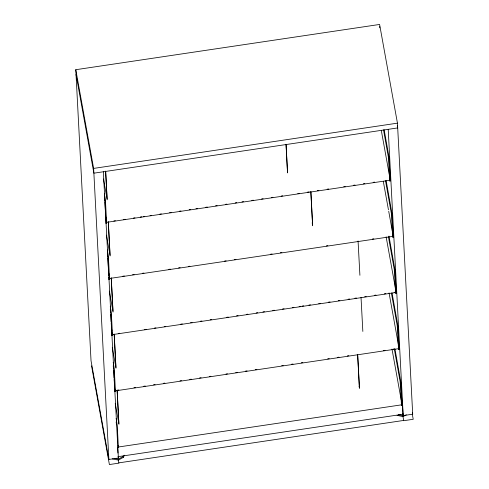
<?xml version="1.0" encoding="UTF-8"?>
<svg xmlns="http://www.w3.org/2000/svg" width="489" height="489" viewBox="0 0 489 489"><rect width="100%" height="100%" fill="white"/><g stroke="black" fill="none" stroke-linecap="round" stroke-linejoin="round"><path stroke-width="0.73" d="M104.383 193.821L105.471 200.979L106.626 223.082L105.979 223.186L105.398 211.743M107.323 249.958L108.393 256.792L109.567 279.262L108.919 279.329L108.815 277.031M110.263 306.102L111.358 313.26L112.507 335.362L111.859 335.466L111.241 323.266M114.817 391.597L115.453 391.542L114.805 391.61L114.181 379.403M115.453 391.542L114.279 369.073L113.21 362.239M116.15 418.382L117.244 425.54L118.393 447.643L117.733 447.692M390.35 180.857L389.69 180.869L390.35 180.82L389.036 157.213L384.158 129.793M386.151 180.679L392.025 213.76L393.29 236.957L392.661 237.092L391.347 213.448L385.521 180.777M388.462 236.914L394.287 269.586L395.601 293.235L396.237 293.1L394.971 269.897L388.957 236.071M398.541 349.335L399.177 349.28L398.529 349.342L397.233 325.729L391.402 293.058M399.177 349.28L397.863 325.631L392.037 292.96M394.978 349.103L400.852 382.178L402.117 405.381L401.487 405.515L400.173 381.866L394.348 349.195M389.788 180.258L106.388 222.373M392.563 232.892L392.74 236.395L109.334 278.51M395.503 289.03L395.68 292.532L112.274 334.653M398.425 344.941L398.621 348.675L115.202 390.894L115.147 389.433M118.161 446.934L118.087 445.571M389.794 180.252L389.66 177.434M112.329 458.878L118.344 460.125L123.607 457.197L124.139 455.173M114.958 458.474L118.295 459.165L123.558 456.237L123.607 457.197M397.031 415.363L403.046 416.616L406.328 414.782M103.375 171.767L118.375 458.034L108.882 459.452L91.033 360.748L75.783 69.707L379.605 24.45L397.453 123.155L412.704 414.195L403.211 415.607L402.863 413.688M108.882 459.452L93.631 168.412L397.453 123.155M113.864 220.973L115.373 220.747M123.662 219.512L125.172 219.286M133.46 218.051L134.97 217.825M140.245 217.043L141.749 216.816M143.259 216.59L144.768 216.364M150.044 215.582L151.553 215.356M159.842 214.121L161.352 213.895M169.64 212.66L171.15 212.44M179.439 211.199L180.948 210.979M189.237 209.744L190.747 209.518M196.022 208.73L197.532 208.51M205.82 207.275L207.33 207.049M215.618 205.814L217.128 205.588M225.417 204.353L226.927 204.127M235.215 202.892L236.725 202.666M242 201.884L243.51 201.657M251.798 200.423L253.308 200.197M261.597 198.962L263.106 198.742M271.395 197.507L272.905 197.281M281.193 196.046L282.703 195.82M297.777 193.577L299.286 193.351M307.575 192.116L309.085 191.89M317.373 190.655L318.883 190.429M327.172 189.194L328.681 188.974M343.755 186.725L345.265 186.498M353.553 185.264L355.063 185.044M363.351 183.809L364.861 183.583M373.15 182.348L374.66 182.122M122.837 276.212L124.34 275.985M132.635 274.751L134.139 274.531M142.433 273.29L143.937 273.07M168.815 269.366L170.319 269.139M178.613 267.905L180.117 267.679M188.412 266.444L189.921 266.218M224.592 261.053L226.101 260.833M234.39 259.598L235.9 259.372M270.57 254.207L272.08 253.98M280.368 252.746L281.878 252.52M326.346 245.9L327.856 245.674M372.325 239.048L373.834 238.821M393.29 237L392.643 237.061M118.24 333.474L119.75 333.254M144.622 329.543L146.132 329.323M154.42 328.088L155.93 327.862M164.218 326.628L165.728 326.401M180.802 324.158L182.311 323.932M190.6 322.697L192.11 322.471M200.398 321.236L201.908 321.01M210.197 319.775L211.706 319.555M226.78 317.306L228.29 317.08M236.578 315.845L238.088 315.625M246.377 314.39L247.886 314.164M256.175 312.929L257.685 312.703M262.96 311.921L264.47 311.695M272.758 310.46L274.268 310.234M282.556 308.999L284.066 308.773M292.355 307.538L293.865 307.312M299.14 306.53L300.649 306.303M302.153 306.077L303.663 305.857M308.938 305.069L310.448 304.843M318.736 303.608L320.246 303.388M328.535 302.147L330.044 301.927M338.333 300.692L339.843 300.466M348.131 299.231L349.641 299.005M354.916 298.223L356.426 297.997M364.715 296.762L366.224 296.536M374.513 295.301L376.023 295.075M384.311 293.84L385.821 293.614M394.11 292.379L395.619 292.159M395.577 293.149L396.237 293.137M117.415 390.179L118.919 389.953M133.998 387.71L135.502 387.484M143.797 386.249L145.3 386.023M153.595 384.788L155.099 384.562M163.393 383.327L164.897 383.101M179.976 380.858L181.48 380.631M189.775 379.397L191.278 379.177M199.573 377.936L201.077 377.716M209.371 376.481L210.875 376.255M225.955 374.012L227.458 373.785M235.753 372.551L237.257 372.325M245.551 371.09L247.055 370.864M255.35 369.629L256.859 369.403M281.731 365.699L283.235 365.479M291.53 364.244L293.039 364.018M301.328 362.783L302.838 362.557M327.709 358.853L329.219 358.626M337.508 357.392L339.018 357.166M347.306 355.931L348.816 355.711M383.486 350.546L384.996 350.32M393.284 349.085L394.794 348.859M118.387 447.007L402.465 404.696L401.72 400.583M117.745 447.747L118.393 447.686M118.13 456.665L402.96 414.238L402.465 404.696M118.839 462.863L403.676 420.436M398.315 414.678L402.997 415.65L403.046 416.616M389.702 180.924L388.407 157.305L383.529 129.891M401.487 405.515L402.117 405.418L401.683 403.089M106.608 223.094L105.979 223.186M112.507 335.405L111.859 335.466M401.512 404.684L401.39 401.31M393.266 236.914L392.856 234.665M109.542 279.176L108.919 279.329M397.3 125.679L397.704 127.922L93.882 173.179L76.033 74.481M381.316 130.49L389.476 175.637M389.916 178.528L390.326 180.777M383.309 181.388L388.455 209.83M388.724 211.327L392.422 231.78M386.121 236.78L395.363 287.917M395.803 290.808L396.206 293.058M412.435 412.698L412.704 414.195M412.276 414.061L413.217 419.293L403.725 420.705L402.643 414.727M389.061 292.923L398.303 344.06M398.743 346.945L399.152 349.195M401.744 400.931L402.251 403.749M392.001 349.06L401.206 399.953M359.109 386.273L359.378 387.765L357.71 355.845M312.171 222.813L312.581 225.044L310.827 191.621M103.454 178.943L107.085 199.029L105.648 171.682M106.394 235.13L110.031 255.215L108.277 221.761M75.783 69.707L93.631 168.412M109.334 291.138L112.965 311.224L111.217 277.838M112.281 347.453L115.917 367.539L114.163 334.06M115.221 403.504L118.851 423.59L117.103 390.161M118.106 456.543L118.375 458.034M118.301 459.868L118.888 463.138L109.395 464.55L91.547 365.845M106.027 217.605L106.137 218.314M108.968 273.748L109.035 274.121M111.914 329.886L111.963 330.313M104.383 197.452L104.817 200.747M107.323 253.589L107.757 256.89M110.263 309.733L110.673 312.709M113.21 365.87L113.613 368.853M116.15 422.013L116.504 424.531M388.211 129.34L403.211 415.607M402.453 405.876L402.606 408.718M379.709 26.498L379.782 27.861M358.064 240.973L359.904 275.289M361.023 297.373L362.844 331.432M357.679 354.568L359.458 388.51M310.876 191.829L312.654 225.747M286.053 144.243L287.556 172.91M286.047 144.799L287.477 172.159M105.661 171.113L107.164 199.781M108.326 222L110.104 255.918M111.266 278.076L113.045 312.061M114.212 334.305L115.991 368.199M117.152 390.399L118.931 424.342M104.878 201.835L105.318 210.221M107.818 257.978L108.735 275.509M110.765 314.115L111.162 321.738M113.705 370.259L114.102 377.881M117.666 447.857L117.935 452.997M118.295 459.165L118.344 460.125"/></g></svg>
